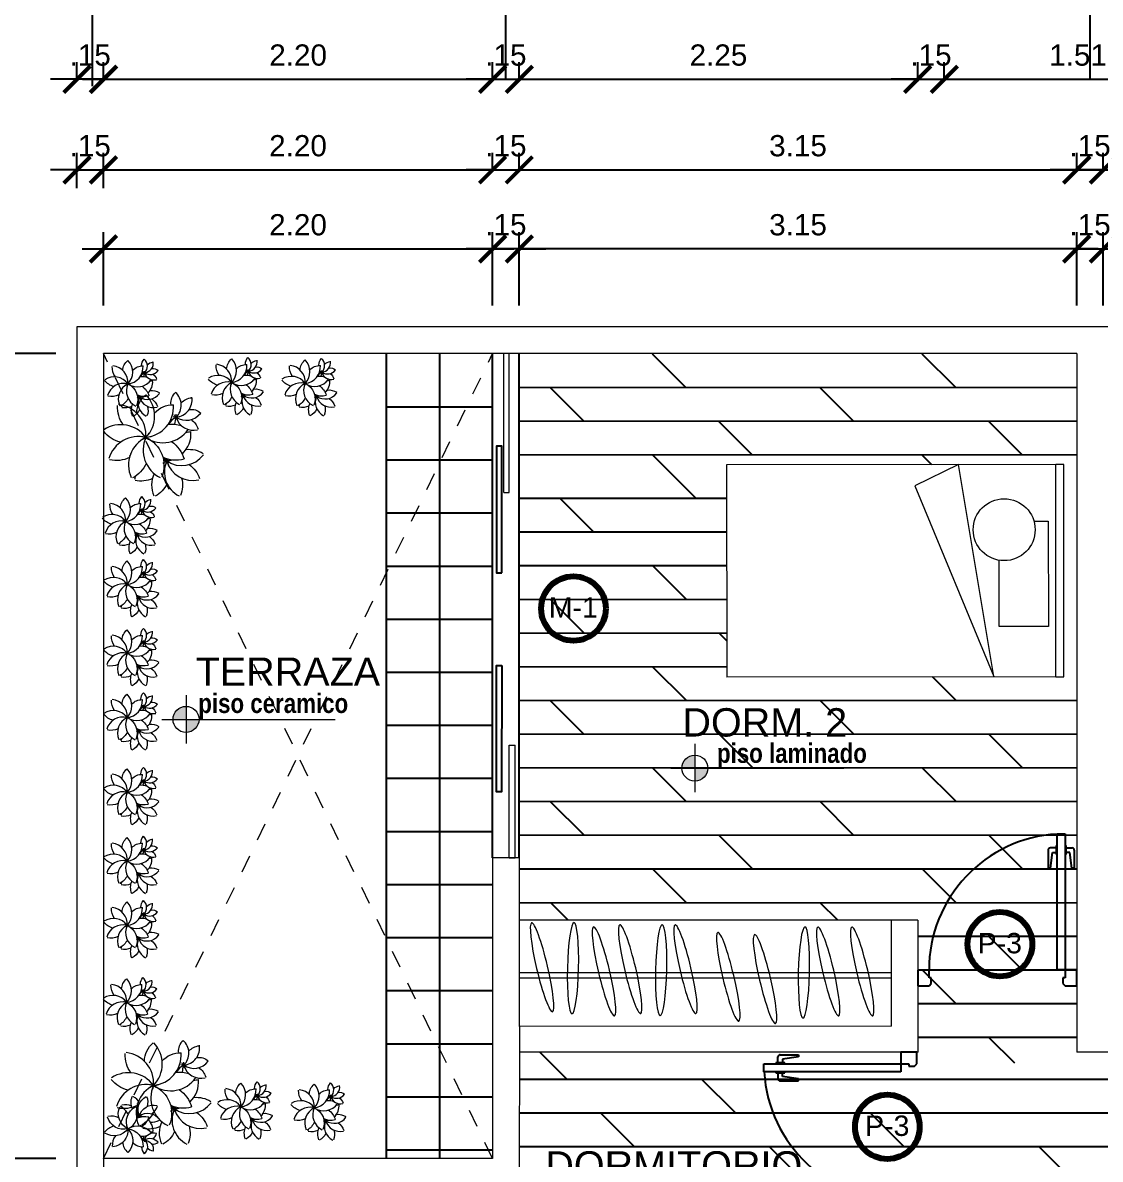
# Model space of a CAD drawing. Header units: millimetres. Extents: x 2204.1 to 2242.3, y 1175.1 to 1221.8.
# Drawn here: x 2210.54 to 2216.63, y 1209.78 to 1216.21 of the extents above; entities that cross this region are included whole.
import ezdxf
from ezdxf.enums import TextEntityAlignment as Align

# ---------------------------------------------------------------- set-up
doc = ezdxf.new("R2010")
doc.units = ezdxf.units.MM
doc.linetypes.add('DASHDOT', pattern=[1, 0.5, -0.25, 0, -0.25])
doc.linetypes.add('HIDDEN2', pattern=[0.1875, 0.125, -0.0625])
for name, color, linetype, lineweight in [('01', 1, 'Continuous', 5), ('CLOSETS', 253, 'Continuous', 18), ('mobiliario', 2, 'Continuous', 18), ('MURO ALTO', 6, 'Continuous', 18), ('PISOS', 253, 'Continuous', 18), ('puertas', 2, 'Continuous', 13), ('TEXTO', 4, 'Continuous', 5), ('VIDRIOS', 124, 'Continuous', 18)]:
    doc.layers.add(name, color=color, linetype=linetype, lineweight=lineweight)
for name, color, linetype in [('CORTE', 8, 'Continuous'), ('DETALLES PUERTAS', 8, 'Continuous'), ('muros', 1, 'Continuous'), ('Textura LINEAS', 253, 'HIDDEN2')]:
    doc.layers.add(name, color=color, linetype=linetype)
doc.styles.add('ROMAND', font='arial.ttf')
doc.styles.get("Standard").update_dxf_attribs({"font": 'arial.ttf'})
doc.styles.add('technicbold', font='techb___.ttf', dxfattribs={"height": 0.17})
doc.dimstyles.new('ARVIM', dxfattribs={"dimscale": 0.12, "dimtxt": 1, "dimasz": 1.25, "dimexe": 0.8, "dimexo": 1, "dimtad": 2, "dimtih": 1, "dimtoh": 1, "dimzin": 4, "dimdsep": 46, "dimtxsty": 'ROMAND', "dimblk": 'ARCHTICK', "dimcen": 0, "dimdle": 1, "dimclrd": 1, "dimclre": 1, "dimclrt": 251, "dimadec": 0, "dimazin": 0, "dimtfac": 1, "dimtix": 1, "dimtmove": 0, "dimatfit": 3, "dimldrblk": 'ARCHTICK', "dimfxl": 1, "dimarcsym": 0})

# ---------------------------------------------------------------- blocks, each defined once
blk = doc.blocks.new('_ARCHTICK')
at = {"color": 0, "linetype": 'ByBlock', "const_width": 0.15}
blk.add_lwpolyline([(-0.5, -0.5), (0.5, 0.5)], dxfattribs=at)
blk = doc.blocks.new('*D65')
at = {"layer": 'DEFPOINTS', "color": 0, "transparency": 16777216}
for p in [(2210.8453, 1215.8877), (2210.8453, 1200.9575), (2210.9953, 1200.9575)]:
    blk.add_point(p, dxfattribs=at)
at = {"layer": 'muros', "color": 1, "lineweight": -2, "transparency": 16777216}
for p, q in [((2210.8453, 1215.8757), (2210.8453, 1215.9837)), ((2210.9953, 1215.8757), (2210.9953, 1215.9837)), ((2210.8453, 1215.8877), (2210.6953, 1215.8877)), ((2210.9953, 1215.8877), (2210.8453, 1215.8877)), ((2210.9953, 1215.8877), (2211.1453, 1215.8877))]:
    blk.add_line(p, q, dxfattribs=at)
at = {"layer": 'muros', "color": 1, "lineweight": -2, "transparency": 16777216, "xscale": 0.15, "yscale": 0.15, "zscale": 0.15}
blk.add_blockref('_ARCHTICK', (2210.8453, 1215.8877), dxfattribs=at)
at = {"layer": 'muros', "color": 1, "lineweight": -2, "transparency": 16777216, "xscale": 0.15, "yscale": 0.15, "zscale": 0.15, "rotation": 180}
blk.add_blockref('_ARCHTICK', (2210.9953, 1215.8877), dxfattribs=at)
at = {"layer": 'muros', "color": 251, "lineweight": 200, "transparency": 16777216, "insert": (2210.9203, 1216.024), "char_height": 0.12, "attachment_point": 5, "style": 'ROMAND'}
blk.add_mtext('.15', dxfattribs=at)
blk = doc.blocks.new('*D66')
at = {"layer": 'DEFPOINTS', "color": 0, "transparency": 16777216}
for p in [(2210.9953, 1215.3753), (2210.8453, 1215.1519), (2210.9953, 1215.1519)]:
    blk.add_point(p, dxfattribs=at)
at = {"layer": 'muros', "color": 1, "lineweight": -2, "transparency": 16777216}
for p, q in [((2210.8453, 1215.2719), (2210.8453, 1215.4713)), ((2210.9953, 1215.2719), (2210.9953, 1215.4713)), ((2210.8453, 1215.3753), (2210.6953, 1215.3753)), ((2210.8453, 1215.3753), (2210.9953, 1215.3753)), ((2210.9953, 1215.3753), (2211.1453, 1215.3753))]:
    blk.add_line(p, q, dxfattribs=at)
at = {"layer": 'muros', "color": 1, "lineweight": -2, "transparency": 16777216, "xscale": 0.15, "yscale": 0.15, "zscale": 0.15}
blk.add_blockref('_ARCHTICK', (2210.8453, 1215.3753), dxfattribs=at)
at = {"layer": 'muros', "color": 1, "lineweight": -2, "transparency": 16777216, "xscale": 0.15, "yscale": 0.15, "zscale": 0.15, "rotation": 180}
blk.add_blockref('_ARCHTICK', (2210.9953, 1215.3753), dxfattribs=at)
at = {"layer": 'muros', "color": 251, "lineweight": 200, "transparency": 16777216, "insert": (2210.9203, 1215.5115), "char_height": 0.12, "attachment_point": 5, "style": 'ROMAND'}
blk.add_mtext('.15', dxfattribs=at)
blk = doc.blocks.new('*D83')
at = {"layer": 'DEFPOINTS', "color": 0, "transparency": 16777216}
for p in [(2213.1945, 1215.8877), (2213.1945, 1215.3799), (2210.9964, 1215.3327)]:
    blk.add_point(p, dxfattribs=at)
at = {"layer": 'muros', "color": 1, "lineweight": -2, "transparency": 16777216}
for p, q in [((2210.9964, 1215.8757), (2210.9964, 1215.9837)), ((2213.1945, 1215.8757), (2213.1945, 1215.9837)), ((2210.8764, 1215.8877), (2213.3145, 1215.8877))]:
    blk.add_line(p, q, dxfattribs=at)
at = {"layer": 'muros', "color": 1, "lineweight": -2, "transparency": 16777216, "xscale": 0.15, "yscale": 0.15, "zscale": 0.15, "rotation": 180}
blk.add_blockref('_ARCHTICK', (2210.9964, 1215.8877), dxfattribs=at)
at = {"layer": 'muros', "color": 1, "lineweight": -2, "transparency": 16777216, "xscale": 0.15, "yscale": 0.15, "zscale": 0.15}
blk.add_blockref('_ARCHTICK', (2213.1945, 1215.8877), dxfattribs=at)
at = {"layer": 'muros', "color": 251, "lineweight": 200, "transparency": 16777216, "insert": (2212.0955, 1216.024), "char_height": 0.12, "attachment_point": 5, "style": 'ROMAND'}
blk.add_mtext('2.20', dxfattribs=at)
blk = doc.blocks.new('*D84')
at = {"layer": 'DEFPOINTS', "color": 0, "transparency": 16777216}
for p in [(2215.5975, 1215.8877), (2213.3453, 1215.3799), (2215.5975, 1215.3753)]:
    blk.add_point(p, dxfattribs=at)
at = {"layer": 'muros', "color": 1, "lineweight": -2, "transparency": 16777216}
for p, q in [((2213.3453, 1215.8757), (2213.3453, 1215.9837)), ((2215.5975, 1215.8757), (2215.5975, 1215.9837)), ((2213.2253, 1215.8877), (2215.7175, 1215.8877))]:
    blk.add_line(p, q, dxfattribs=at)
at = {"layer": 'muros', "color": 1, "lineweight": -2, "transparency": 16777216, "xscale": 0.15, "yscale": 0.15, "zscale": 0.15, "rotation": 180}
blk.add_blockref('_ARCHTICK', (2213.3453, 1215.8877), dxfattribs=at)
at = {"layer": 'muros', "color": 1, "lineweight": -2, "transparency": 16777216, "xscale": 0.15, "yscale": 0.15, "zscale": 0.15}
blk.add_blockref('_ARCHTICK', (2215.5975, 1215.8877), dxfattribs=at)
at = {"layer": 'muros', "color": 251, "lineweight": 200, "transparency": 16777216, "insert": (2214.4714, 1216.024), "char_height": 0.12, "attachment_point": 5, "style": 'ROMAND'}
blk.add_mtext('2.25', dxfattribs=at)
blk = doc.blocks.new('*D85')
at = {"layer": 'DEFPOINTS', "color": 0, "transparency": 16777216}
for p in [(2215.7475, 1215.8877), (2215.5975, 1215.3753), (2215.7475, 1215.3753)]:
    blk.add_point(p, dxfattribs=at)
at = {"layer": 'muros', "color": 1, "lineweight": -2, "transparency": 16777216}
for p, q in [((2215.5975, 1215.8757), (2215.5975, 1215.9837)), ((2215.7475, 1215.8757), (2215.7475, 1215.9837)), ((2215.5975, 1215.8877), (2215.4475, 1215.8877)), ((2215.5975, 1215.8877), (2215.7475, 1215.8877)), ((2215.7475, 1215.8877), (2215.8975, 1215.8877))]:
    blk.add_line(p, q, dxfattribs=at)
at = {"layer": 'muros', "color": 1, "lineweight": -2, "transparency": 16777216, "xscale": 0.15, "yscale": 0.15, "zscale": 0.15}
blk.add_blockref('_ARCHTICK', (2215.5975, 1215.8877), dxfattribs=at)
at = {"layer": 'muros', "color": 1, "lineweight": -2, "transparency": 16777216, "xscale": 0.15, "yscale": 0.15, "zscale": 0.15, "rotation": 180}
blk.add_blockref('_ARCHTICK', (2215.7475, 1215.8877), dxfattribs=at)
at = {"layer": 'muros', "color": 251, "lineweight": 200, "transparency": 16777216, "insert": (2215.6725, 1216.024), "char_height": 0.12, "attachment_point": 5, "style": 'ROMAND'}
blk.add_mtext('.15', dxfattribs=at)
blk = doc.blocks.new('*D86')
at = {"layer": 'DEFPOINTS', "color": 0, "transparency": 16777216}
for p in [(2217.2606, 1215.8877), (2215.7475, 1215.3753), (2217.2606, 1215.3753)]:
    blk.add_point(p, dxfattribs=at)
at = {"layer": 'muros', "color": 1, "lineweight": -2, "transparency": 16777216}
for p, q in [((2215.7475, 1215.8757), (2215.7475, 1215.9837)), ((2217.2606, 1215.8757), (2217.2606, 1215.9837)), ((2215.6275, 1215.8877), (2217.3806, 1215.8877))]:
    blk.add_line(p, q, dxfattribs=at)
at = {"layer": 'muros', "color": 1, "lineweight": -2, "transparency": 16777216, "xscale": 0.15, "yscale": 0.15, "zscale": 0.15, "rotation": 180}
blk.add_blockref('_ARCHTICK', (2215.7475, 1215.8877), dxfattribs=at)
at = {"layer": 'muros', "color": 1, "lineweight": -2, "transparency": 16777216, "xscale": 0.15, "yscale": 0.15, "zscale": 0.15}
blk.add_blockref('_ARCHTICK', (2217.2606, 1215.8877), dxfattribs=at)
at = {"layer": 'muros', "color": 251, "lineweight": 200, "transparency": 16777216, "insert": (2216.504, 1216.024), "char_height": 0.12, "attachment_point": 5, "style": 'ROMAND'}
blk.add_mtext('1.51', dxfattribs=at)
blk = doc.blocks.new('*D101')
at = {"layer": 'DEFPOINTS', "color": 0, "transparency": 16777216}
for p in [(2213.1945, 1215.3753), (2213.1945, 1215.2599), (2210.9953, 1215.1519)]:
    blk.add_point(p, dxfattribs=at)
at = {"layer": 'muros', "color": 1, "lineweight": -2, "transparency": 16777216}
for p, q in [((2210.9953, 1215.2719), (2210.9953, 1215.4713)), ((2213.1945, 1215.3799), (2213.1945, 1215.4713)), ((2210.8753, 1215.3753), (2213.3145, 1215.3753))]:
    blk.add_line(p, q, dxfattribs=at)
at = {"layer": 'muros', "color": 1, "lineweight": -2, "transparency": 16777216, "xscale": 0.15, "yscale": 0.15, "zscale": 0.15, "rotation": 180}
blk.add_blockref('_ARCHTICK', (2210.9953, 1215.3753), dxfattribs=at)
at = {"layer": 'muros', "color": 1, "lineweight": -2, "transparency": 16777216, "xscale": 0.15, "yscale": 0.15, "zscale": 0.15}
blk.add_blockref('_ARCHTICK', (2213.1945, 1215.3753), dxfattribs=at)
at = {"layer": 'muros', "color": 251, "lineweight": 200, "transparency": 16777216, "insert": (2212.0949, 1215.5115), "char_height": 0.12, "attachment_point": 5, "style": 'ROMAND'}
blk.add_mtext('2.20', dxfattribs=at)
blk = doc.blocks.new('*D102')
at = {"layer": 'DEFPOINTS', "color": 0, "transparency": 16777216}
for p in [(2213.3453, 1215.3753), (2213.1945, 1215.2599), (2213.3453, 1215.2599)]:
    blk.add_point(p, dxfattribs=at)
at = {"layer": 'muros', "color": 1, "lineweight": -2, "transparency": 16777216}
for p, q in [((2213.1945, 1215.3799), (2213.1945, 1215.4713)), ((2213.3453, 1215.3799), (2213.3453, 1215.4713)), ((2213.1945, 1215.3753), (2213.0445, 1215.3753)), ((2213.1945, 1215.3753), (2213.3453, 1215.3753)), ((2213.3453, 1215.3753), (2213.4953, 1215.3753))]:
    blk.add_line(p, q, dxfattribs=at)
at = {"layer": 'muros', "color": 1, "lineweight": -2, "transparency": 16777216, "xscale": 0.15, "yscale": 0.15, "zscale": 0.15}
blk.add_blockref('_ARCHTICK', (2213.1945, 1215.3753), dxfattribs=at)
at = {"layer": 'muros', "color": 1, "lineweight": -2, "transparency": 16777216, "xscale": 0.15, "yscale": 0.15, "zscale": 0.15, "rotation": 180}
blk.add_blockref('_ARCHTICK', (2213.3453, 1215.3753), dxfattribs=at)
at = {"layer": 'muros', "color": 251, "lineweight": 200, "transparency": 16777216, "insert": (2213.2699, 1215.5115), "char_height": 0.12, "attachment_point": 5, "style": 'ROMAND'}
blk.add_mtext('.15', dxfattribs=at)
blk = doc.blocks.new('*D103')
at = {"layer": 'DEFPOINTS', "color": 0, "transparency": 16777216}
for p in [(2216.4968, 1215.3753), (2213.3453, 1215.2599), (2216.4968, 1215.2599)]:
    blk.add_point(p, dxfattribs=at)
at = {"layer": 'muros', "color": 1, "lineweight": -2, "transparency": 16777216}
for p, q in [((2213.3453, 1215.3799), (2213.3453, 1215.4713)), ((2216.4968, 1215.3799), (2216.4968, 1215.4713)), ((2213.2253, 1215.3753), (2216.6168, 1215.3753))]:
    blk.add_line(p, q, dxfattribs=at)
at = {"layer": 'muros', "color": 1, "lineweight": -2, "transparency": 16777216, "xscale": 0.15, "yscale": 0.15, "zscale": 0.15, "rotation": 180}
blk.add_blockref('_ARCHTICK', (2213.3453, 1215.3753), dxfattribs=at)
at = {"layer": 'muros', "color": 1, "lineweight": -2, "transparency": 16777216, "xscale": 0.15, "yscale": 0.15, "zscale": 0.15}
blk.add_blockref('_ARCHTICK', (2216.4968, 1215.3753), dxfattribs=at)
at = {"layer": 'muros', "color": 251, "lineweight": 200, "transparency": 16777216, "insert": (2214.9211, 1215.5116), "char_height": 0.12, "attachment_point": 5, "style": 'ROMAND'}
blk.add_mtext('3.15', dxfattribs=at)
blk = doc.blocks.new('*D104')
at = {"layer": 'DEFPOINTS', "color": 0, "transparency": 16777216}
for p in [(2216.4968, 1215.3753), (2216.4968, 1215.2599), (2216.6468, 1215.2599)]:
    blk.add_point(p, dxfattribs=at)
at = {"layer": 'muros', "color": 1, "lineweight": -2, "transparency": 16777216}
for p, q in [((2216.4968, 1215.3799), (2216.4968, 1215.4713)), ((2216.6468, 1215.3799), (2216.6468, 1215.4713)), ((2216.4968, 1215.3753), (2216.3468, 1215.3753)), ((2216.6468, 1215.3753), (2216.4968, 1215.3753)), ((2216.6468, 1215.3753), (2216.7968, 1215.3753))]:
    blk.add_line(p, q, dxfattribs=at)
at = {"layer": 'muros', "color": 1, "lineweight": -2, "transparency": 16777216, "xscale": 0.15, "yscale": 0.15, "zscale": 0.15}
blk.add_blockref('_ARCHTICK', (2216.4968, 1215.3753), dxfattribs=at)
at = {"layer": 'muros', "color": 1, "lineweight": -2, "transparency": 16777216, "xscale": 0.15, "yscale": 0.15, "zscale": 0.15, "rotation": 180}
blk.add_blockref('_ARCHTICK', (2216.6468, 1215.3753), dxfattribs=at)
at = {"layer": 'muros', "color": 251, "lineweight": 200, "transparency": 16777216, "insert": (2216.5718, 1215.5115), "char_height": 0.12, "attachment_point": 5, "style": 'ROMAND'}
blk.add_mtext('.15', dxfattribs=at)
blk = doc.blocks.new('*D105')
at = {"layer": 'DEFPOINTS', "color": 0, "transparency": 16777216}
for p in [(2219.4438, 1215.3753), (2216.6468, 1215.2599), (2219.4438, 1215.1519)]:
    blk.add_point(p, dxfattribs=at)
at = {"layer": 'muros', "color": 1, "lineweight": -2, "transparency": 16777216}
for p, q in [((2216.6468, 1215.3799), (2216.6468, 1215.4713)), ((2219.4438, 1215.2719), (2219.4438, 1215.4713)), ((2216.5268, 1215.3753), (2219.5638, 1215.3753))]:
    blk.add_line(p, q, dxfattribs=at)
at = {"layer": 'muros', "color": 1, "lineweight": -2, "transparency": 16777216, "xscale": 0.15, "yscale": 0.15, "zscale": 0.15, "rotation": 180}
blk.add_blockref('_ARCHTICK', (2216.6468, 1215.3753), dxfattribs=at)
at = {"layer": 'muros', "color": 1, "lineweight": -2, "transparency": 16777216, "xscale": 0.15, "yscale": 0.15, "zscale": 0.15}
blk.add_blockref('_ARCHTICK', (2219.4438, 1215.3753), dxfattribs=at)
at = {"layer": 'muros', "color": 251, "lineweight": 200, "transparency": 16777216, "insert": (2218.0453, 1215.5115), "char_height": 0.12, "attachment_point": 5, "style": 'ROMAND'}
blk.add_mtext('2.80', dxfattribs=at)
blk = doc.blocks.new('*D149')
at = {"layer": 'DEFPOINTS', "color": 0, "transparency": 16777216}
for p in [(2213.3453, 1215.8877), (2213.1945, 1215.3753), (2213.3453, 1215.3799)]:
    blk.add_point(p, dxfattribs=at)
at = {"layer": 'muros', "color": 1, "lineweight": -2, "transparency": 16777216}
for p, q in [((2213.1945, 1215.8757), (2213.1945, 1215.9837)), ((2213.3453, 1215.8757), (2213.3453, 1215.9837)), ((2213.1945, 1215.8877), (2213.0445, 1215.8877)), ((2213.1945, 1215.8877), (2213.3453, 1215.8877)), ((2213.3453, 1215.8877), (2213.4953, 1215.8877))]:
    blk.add_line(p, q, dxfattribs=at)
at = {"layer": 'muros', "color": 1, "lineweight": -2, "transparency": 16777216, "xscale": 0.15, "yscale": 0.15, "zscale": 0.15}
blk.add_blockref('_ARCHTICK', (2213.1945, 1215.8877), dxfattribs=at)
at = {"layer": 'muros', "color": 1, "lineweight": -2, "transparency": 16777216, "xscale": 0.15, "yscale": 0.15, "zscale": 0.15, "rotation": 180}
blk.add_blockref('_ARCHTICK', (2213.3453, 1215.8877), dxfattribs=at)
at = {"layer": 'muros', "color": 251, "lineweight": 200, "transparency": 16777216, "insert": (2213.2699, 1216.024), "char_height": 0.12, "attachment_point": 5, "style": 'ROMAND'}
blk.add_mtext('.15', dxfattribs=at)
blk = doc.blocks.new('*D150')
at = {"layer": 'DEFPOINTS', "color": 0, "transparency": 16777216}
for p in [(2213.1945, 1214.9285), (2210.9953, 1214.4888), (2213.1945, 1214.4884)]:
    blk.add_point(p, dxfattribs=at)
at = {"layer": 'muros', "color": 1, "lineweight": -2, "transparency": 16777216}
for p, q in [((2210.9953, 1214.6088), (2210.9953, 1215.0245)), ((2213.1945, 1214.6084), (2213.1945, 1215.0245)), ((2210.8753, 1214.9285), (2213.3145, 1214.9285))]:
    blk.add_line(p, q, dxfattribs=at)
at = {"layer": 'muros', "color": 1, "lineweight": -2, "transparency": 16777216, "xscale": 0.15, "yscale": 0.15, "zscale": 0.15, "rotation": 180}
blk.add_blockref('_ARCHTICK', (2210.9953, 1214.9285), dxfattribs=at)
at = {"layer": 'muros', "color": 1, "lineweight": -2, "transparency": 16777216, "xscale": 0.15, "yscale": 0.15, "zscale": 0.15}
blk.add_blockref('_ARCHTICK', (2213.1945, 1214.9285), dxfattribs=at)
at = {"layer": 'muros', "color": 251, "lineweight": 200, "transparency": 16777216, "insert": (2212.0949, 1215.0647), "char_height": 0.12, "attachment_point": 5, "style": 'ROMAND'}
blk.add_mtext('2.20', dxfattribs=at)
blk = doc.blocks.new('*D151')
at = {"layer": 'DEFPOINTS', "color": 0, "transparency": 16777216}
for p in [(2213.1945, 1214.9285), (2213.1945, 1214.4884), (2213.3453, 1214.4884)]:
    blk.add_point(p, dxfattribs=at)
at = {"layer": 'muros', "color": 1, "lineweight": -2, "transparency": 16777216}
for p, q in [((2213.1945, 1214.6084), (2213.1945, 1215.0245)), ((2213.3453, 1214.6084), (2213.3453, 1215.0245)), ((2213.1945, 1214.9285), (2213.0445, 1214.9285)), ((2213.3453, 1214.9285), (2213.1945, 1214.9285)), ((2213.3453, 1214.9285), (2213.4953, 1214.9285))]:
    blk.add_line(p, q, dxfattribs=at)
at = {"layer": 'muros', "color": 1, "lineweight": -2, "transparency": 16777216, "xscale": 0.15, "yscale": 0.15, "zscale": 0.15}
blk.add_blockref('_ARCHTICK', (2213.1945, 1214.9285), dxfattribs=at)
at = {"layer": 'muros', "color": 1, "lineweight": -2, "transparency": 16777216, "xscale": 0.15, "yscale": 0.15, "zscale": 0.15, "rotation": 180}
blk.add_blockref('_ARCHTICK', (2213.3453, 1214.9285), dxfattribs=at)
at = {"layer": 'muros', "color": 251, "lineweight": 200, "transparency": 16777216, "insert": (2213.2699, 1215.0647), "char_height": 0.12, "attachment_point": 5, "style": 'ROMAND'}
blk.add_mtext('.15', dxfattribs=at)
blk = doc.blocks.new('*D152')
at = {"layer": 'DEFPOINTS', "color": 0, "transparency": 16777216}
for p in [(2213.3453, 1214.9285), (2213.3453, 1214.4884), (2216.4968, 1214.4885)]:
    blk.add_point(p, dxfattribs=at)
at = {"layer": 'muros', "color": 1, "lineweight": -2, "transparency": 16777216}
for p, q in [((2213.3453, 1214.6084), (2213.3453, 1215.0245)), ((2216.4968, 1214.6085), (2216.4968, 1215.0245)), ((2216.6168, 1214.9285), (2213.2253, 1214.9285))]:
    blk.add_line(p, q, dxfattribs=at)
at = {"layer": 'muros', "color": 1, "lineweight": -2, "transparency": 16777216, "xscale": 0.15, "yscale": 0.15, "zscale": 0.15, "rotation": 180}
blk.add_blockref('_ARCHTICK', (2213.3453, 1214.9285), dxfattribs=at)
at = {"layer": 'muros', "color": 1, "lineweight": -2, "transparency": 16777216, "xscale": 0.15, "yscale": 0.15, "zscale": 0.15}
blk.add_blockref('_ARCHTICK', (2216.4968, 1214.9285), dxfattribs=at)
at = {"layer": 'muros', "color": 251, "lineweight": 200, "transparency": 16777216, "insert": (2214.9211, 1215.0648), "char_height": 0.12, "attachment_point": 5, "style": 'ROMAND'}
blk.add_mtext('3.15', dxfattribs=at)
blk = doc.blocks.new('*D162')
at = {"layer": 'DEFPOINTS', "color": 0, "transparency": 16777216}
for p in [(2210.8453, 1214.3384), (2210.4063, 1209.7878), (2210.8453, 1209.7878)]:
    blk.add_point(p, dxfattribs=at)
at = {"layer": 'muros', "color": 1, "lineweight": -2, "transparency": 16777216}
for p, q in [((2210.4063, 1214.4584), (2210.4063, 1209.6678)), ((2210.7253, 1214.3384), (2210.3103, 1214.3384)), ((2210.7253, 1209.7878), (2210.3103, 1209.7878))]:
    blk.add_line(p, q, dxfattribs=at)
at = {"layer": 'muros', "color": 1, "lineweight": -2, "transparency": 16777216, "xscale": 0.15, "yscale": 0.15, "zscale": 0.15}
for p, rotation in [((2210.4063, 1214.3384), 90), ((2210.4063, 1209.7878), 270)]:
    blk.add_blockref('_ARCHTICK', p, dxfattribs=dict(at, rotation=rotation))
at = {"layer": 'muros', "color": 251, "lineweight": 200, "transparency": 16777216, "insert": (2210.1726, 1212.0631), "char_height": 0.12, "attachment_point": 5, "style": 'ROMAND'}
blk.add_mtext('4.55', dxfattribs=at)
blk = doc.blocks.new('*D163')
at = {"layer": 'DEFPOINTS', "color": 0, "transparency": 16777216}
for p in [(2210.4063, 1209.7878), (2210.8453, 1209.7878), (2210.8453, 1209.6318)]:
    blk.add_point(p, dxfattribs=at)
at = {"layer": 'muros', "color": 1, "lineweight": -2, "transparency": 16777216}
for p, q in [((2210.4063, 1209.7878), (2210.4063, 1209.9378)), ((2210.7253, 1209.7878), (2210.3103, 1209.7878)), ((2210.4063, 1209.6318), (2210.4063, 1209.7878)), ((2210.7253, 1209.6318), (2210.3103, 1209.6318)), ((2210.4063, 1209.6318), (2210.4063, 1209.4818))]:
    blk.add_line(p, q, dxfattribs=at)
at = {"layer": 'muros', "color": 1, "lineweight": -2, "transparency": 16777216, "xscale": 0.15, "yscale": 0.15, "zscale": 0.15}
for p, rotation in [((2210.4063, 1209.7878), 270), ((2210.4063, 1209.6318), 90)]:
    blk.add_blockref('_ARCHTICK', p, dxfattribs=dict(at, rotation=rotation))
at = {"layer": 'muros', "color": 251, "lineweight": 200, "transparency": 16777216, "insert": (2210.2263, 1209.7098), "char_height": 0.12, "attachment_point": 5, "style": 'ROMAND'}
blk.add_mtext('.16', dxfattribs=at)
blk = doc.blocks.new('rfg')
at = {"layer": 'mobiliario'}
for p, q in [((530.5311, -128.721), (530.5311, -126.816)), ((531.7311, -126.816), (530.5311, -126.816)), ((531.7311, -128.676), (531.7311, -126.816)), ((530.5311, -128.676), (531.7311, -128.676)), ((530.5311, -128.676), (530.5311, -128.721)), ((531.7311, -128.721), (531.7311, -128.676)), ((530.5311, -128.721), (531.7311, -128.721))]:
    blk.add_line(p, q, dxfattribs=at)
for points in [[(530.5332, -128.326), (531.7311, -128.126), (531.6107, -127.8805), (530.5332, -128.326)], [(531.412, -128.5524), (531.412, -128.634), (530.8166, -128.634), (530.8166, -128.3556), (531.1908, -128.3556)]]:
    blk.add_lwpolyline(points, dxfattribs=at)
blk.add_circle((531.3634, -128.3843), 0.175, dxfattribs=at)
blk = doc.blocks.new('p7')
at = {"layer": 'DETALLES PUERTAS', "color": 0, "linetype": 'ByBlock'}
for p, q in [((0.6139, 0.035), (0.6139, 0.635)), ((0.6139, 0.635), (0.6489, 0.635)), ((0.6489, 0.635), (0.6489, 0.035)), ((0.5739, 0.5632), (0.5739, 0.4832)), ((0.6089, 0.5732), (0.5839, 0.5732)), ((0.5839, 0.4832), (0.5939, 0.5532)), ((0.5939, 0.5532), (0.6089, 0.5532)), ((0.6089, 0.5832), (0.6089, 0.5432)), ((0.6139, 0.5832), (0.6089, 0.5832)), ((0.6539, 0.5832), (0.6489, 0.5832)), ((0.6539, 0.5432), (0.6539, 0.5832)), ((0.6539, 0.5732), (0.6789, 0.5732)), ((0.6689, 0.5532), (0.6539, 0.5532)), ((0.6789, 0.4832), (0.6689, 0.5532)), ((0.6889, 0.5632), (0.6889, 0.4832)), ((0.6089, 0.5432), (0.6139, 0.5432)), ((0.6489, 0.5432), (0.6539, 0.5432)), ((0.5739, 0.4832), (0.5839, 0.4832)), ((0.6889, 0.4832), (0.6789, 0.4832)), ((0.0489, 0.035), (0, 0.035)), ((0, 0.035), (0, -0.035)), ((0.0489, 0), (0.0489, 0.035)), ((0.0589, 0), (0.0489, 0)), ((0.0589, -0.025), (0.0589, 0)), ((0.6489, 0.035), (0.6139, 0.035)), ((0.6389, 0), (0.6389, -0.025)), ((0.6489, 0), (0.6389, 0)), ((0.6489, 0.035), (0.6489, 0)), ((0.7, 0.035), (0.6489, 0.035)), ((0.7, -0.035), (0.7, 0.035)), ((0, -0.035), (0.0489, -0.035)), ((0.0489, -0.035), (0.0589, -0.025)), ((0.6389, -0.025), (0.6489, -0.035)), ((0.6489, -0.035), (0.7, -0.035))]:
    blk.add_line(p, q, dxfattribs=at)
for centre, radius, start, end in [((0.6489, 0.035), 0.6, 93.3442, 180), ((0.5839, 0.5632), 0.01, 90, 180), ((0.6789, 0.5632), 0.01, 0, 90)]:
    blk.add_arc(centre, radius, start, end, dxfattribs=at)
blk = doc.blocks.new('Nivel')
at = {"layer": '01', "ltscale": 0.8}
h = blk.add_hatch(color=256, dxfattribs=at)
h.paths.add_polyline_path([(0, 0), (0, 0.14, 0.414214), (-0.14, 0)])
h.paths.add_polyline_path([(0, 0), (0, -0.14, 0.414214), (0.14, 0)])
for p, q in [((0, 0.26), (0, -0.26)), ((-0.26, 0), (1.606, 0)), ((0, 0), (0, 0)), ((0, 0), (0, 0))]:
    blk.add_line(p, q, dxfattribs=at)
blk.add_circle((0, 0), 0.14, dxfattribs=at)
blk = doc.blocks.new('Arb-ch-p')
for points in [[(0.1093, 0.201, -0.183994), (0.1252, 0.2694, 0.04513)], [(0.149, 0.1343, 0.438597), (0.1252, 0.2694)], [(0.149, 0.1343, 0.434864), (0.2185, 0.2563)], [(0.165, 0.2162, -0.167274), (0.2177, 0.2531, 0.04513)], [(-0.0693, 0.1251, -0.21109), (-0.0349, 0.2326)], [(0, 0, 0.403598), (-0.0327, 0.2329, -0.04513)], [(0, 0, 0.403598), (0.1247, 0.1994, -0.04513)], [(0.0273, 0.1404, -0.226321), (0.1247, 0.1994)], [(0.2139, 0.1868, -0.226321), (0.2796, 0.1766)], [(-0.1335, 0.0513, -0.167274), (-0.1801, 0.1512, 0.04513)], [(0, 0, 0.403598), (-0.1747, 0.1574, -0.04513)], [(0.149, 0.1343, 0.146284), (0.1131, 0.0905, -0.04513)], [(0.149, 0.1343, -0.043359), (0.1319, 0.1346, 0.04513)], [(0.149, 0.1343, -0.043359), (0.1357, 0.1235, 0.04513)], [(0.149, 0.1343, -0.043359), (0.1361, 0.1455, 0.04513)], [(0.149, 0.1343, 0.100856), (0.146, 0.0949, -0.04513)], [(0.149, 0.1343, -0.043359), (0.1458, 0.1175, 0.04513)], [(0.149, 0.1343, -0.043359), (0.1464, 0.1512, 0.04513)], [(0.149, 0.1343, 0.403598), (0.2796, 0.1766, -0.04513)], [(0.149, 0.1343, -0.043359), (0.1579, 0.1489, 0.04513)], [(0.149, 0.1343, -0.043359), (0.1652, 0.1398, 0.04513)], [(0.149, 0.1343, 0.403598), (0.2763, 0.0828, -0.04513)], [(0.149, 0.1343, -0.043359), (0.1573, 0.1193, 0.04513)], [(0.149, 0.1343, -0.043359), (0.165, 0.1281, 0.04513)], [(0.2325, 0.1328, -0.167274), (0.278, 0.0873, 0.04513)], [(0, 0, 0.414018), (0.2246, 0.0765)], [(0.1111, 0.09, -0.110777), (0.1853, 0.0918, 0.04513)], [(0.2106, -0.0622, 0.233737), (0.2403, 0.0683)], [(0.2154, 0.0587, -0.01296), (0.2403, 0.0683)], [(-0.1352, -0.0465, -0.167274), (-0.2352, 0, 0.04513)], [(0, 0, 0.403598), (-0.235, 0.0083, -0.04513)], [(0, 0, 0.403598), (-0.1853, -0.1447, -0.04513)], [(0, 0, -0.043359), (-0.0293, 0.0005, 0.04513)], [(0, 0, -0.043359), (-0.0228, -0.0185, 0.04513)], [(0, 0, -0.043359), (-0.0221, 0.0192, 0.04513)], [(0, 0, 0.403598), (0.1103, -0.2077, -0.04513)], [(0, 0, -0.043359), (-0.0056, -0.0288, 0.04513)], [(0, 0, -0.043359), (-0.0046, 0.029, 0.04513)], [(0, 0, -0.043359), (0.0151, 0.0251, 0.04513)], [(0, 0, -0.043359), (0.0277, 0.0095, 0.04513)], [(0, 0, -0.043359), (0.0274, -0.0105, 0.04513)], [(0, 0, 0.403598), (-0.049, -0.23, -0.04513)], [(0, 0, -0.403598), (0.1176, -0.2036, 0.04513)], [(0.1323, -0.1118, 0.403598), (0.3273, -0.0485, -0.04513)], [(0.143, -0.0025, -0.172591), (0.2249, -0.087)], [(0.2292, -0.0334, -0.167274), (0.325, -0.0417, 0.04513)], [(-0.0737, -0.1226, -0.167274), (-0.1801, -0.1512, 0.04513)], [(-0.0723, -0.1123, -0.001273), (-0.0728, -0.1118, 0.04513)], [(-0.0703, -0.1025, 0.005323), (-0.0727, -0.1046, -0.04513)], [(0.1079, -0.0938, 0.163977), (0.2249, -0.087)], [(0.1323, -0.1118, -0.043359), (0.1124, -0.1279, 0.04513)], [(0.1323, -0.1118, -0.043359), (0.113, -0.095, 0.04513)], [(0.1323, -0.1118, 0.042709), (0.1133, -0.0953, -0.04513)], [(0.1323, -0.1118, 0.030163), (0.1145, -0.111, -0.04513)], [(0.1323, -0.1118, -0.029621), (0.1148, -0.112, 0.04513)], [(0.1323, -0.1118, 0.030874), (0.1178, -0.1229, -0.04513)], [(0.1323, -0.1118, 0.403598), (0.2285, -0.2929, -0.04513)], [(0.1323, -0.1118, -0.043359), (0.1274, -0.1369, 0.04513)], [(0.1323, -0.1118, -0.022933), (0.1296, -0.0985, 0.04513)], [(0.1323, -0.1118, 0.022349), (0.1308, -0.0987, -0.04513)], [(0.1323, -0.1118, -0.023455), (0.1389, -0.0997, 0.04513)], [(0.1323, -0.1118, 0.024355), (0.1401, -0.0998, -0.04513)], [(0.1323, -0.1118, 0.05643), (0.1634, -0.1002, -0.04513)], [(0.1323, -0.1118, -0.043359), (0.1565, -0.1035, 0.04513)], [(0.1323, -0.1118, -0.043359), (0.1561, -0.121, 0.04513)], [(0.1323, -0.1118, -0.043359), (0.1447, -0.1342, 0.04513)], [(0.1323, -0.1118, 0.403598), (0.3224, -0.1887, -0.04513)], [(0.257, -0.114, -0.167274), (0.325, -0.182, 0.04513)], [(0.0223, -0.1412, -0.167274), (-0.0408, -0.2316, 0.04513)], [(0.0241, -0.1438, 0.007513), (0.0207, -0.1466, -0.04513)], [(-0.0253, -0.2188, 0.033271), (-0.0294, -0.238, -0.04513)], [(0.068, -0.2187, -0.167274), (-0.0248, -0.2437, 0.04513)], [(0.0738, -0.1907, 0.217553), (0.0896, -0.3124, -0.04513)], [(0.1518, -0.235, -0.167274), (0.0967, -0.3138, 0.04513)], [(0.2264, -0.1937, -0.167274), (0.2348, -0.2894, 0.04513)]]:
    blk.add_lwpolyline(points, format="xyb")
blk = doc.blocks.new('*D192')
at = {"color": 1, "lineweight": -2, "transparency": 16777216}
for p, q in [((2216.4968, 1214.6085), (2216.4968, 1215.0245)), ((2216.6468, 1214.6085), (2216.6468, 1215.0245)), ((2216.4968, 1214.9285), (2216.3468, 1214.9285)), ((2216.4968, 1214.9285), (2216.6468, 1214.9285)), ((2216.6468, 1214.9285), (2216.7968, 1214.9285))]:
    blk.add_line(p, q, dxfattribs=at)
at = {"layer": 'DEFPOINTS', "color": 0, "transparency": 16777216}
for p in [(2216.6468, 1214.9285), (2216.4968, 1214.4885), (2216.6468, 1214.4885)]:
    blk.add_point(p, dxfattribs=at)
at = {"color": 1, "lineweight": -2, "transparency": 16777216, "xscale": 0.15, "yscale": 0.15, "zscale": 0.15}
blk.add_blockref('_ARCHTICK', (2216.4968, 1214.9285), dxfattribs=at)
at = {"color": 1, "lineweight": -2, "transparency": 16777216, "xscale": 0.15, "yscale": 0.15, "zscale": 0.15, "rotation": 180}
blk.add_blockref('_ARCHTICK', (2216.6468, 1214.9285), dxfattribs=at)
at = {"color": 251, "lineweight": 200, "transparency": 16777216, "insert": (2216.5718, 1215.0647), "char_height": 0.12, "attachment_point": 5, "style": 'ROMAND'}
blk.add_mtext('.15', dxfattribs=at)
blk = doc.blocks.new('*D193')
at = {"color": 1, "lineweight": -2, "transparency": 16777216}
for p, q in [((2216.6468, 1214.6085), (2216.6468, 1215.0245)), ((2219.4438, 1214.6085), (2219.4438, 1215.0245)), ((2216.5268, 1214.9285), (2219.5638, 1214.9285))]:
    blk.add_line(p, q, dxfattribs=at)
at = {"layer": 'DEFPOINTS', "color": 0, "transparency": 16777216}
for p in [(2219.4438, 1214.9285), (2216.6468, 1214.4885), (2219.4438, 1214.4885)]:
    blk.add_point(p, dxfattribs=at)
at = {"color": 1, "lineweight": -2, "transparency": 16777216, "xscale": 0.15, "yscale": 0.15, "zscale": 0.15, "rotation": 180}
blk.add_blockref('_ARCHTICK', (2216.6468, 1214.9285), dxfattribs=at)
at = {"color": 1, "lineweight": -2, "transparency": 16777216, "xscale": 0.15, "yscale": 0.15, "zscale": 0.15}
blk.add_blockref('_ARCHTICK', (2219.4438, 1214.9285), dxfattribs=at)
at = {"color": 251, "lineweight": 200, "transparency": 16777216, "insert": (2218.0453, 1215.0647), "char_height": 0.12, "attachment_point": 5, "style": 'ROMAND'}
blk.add_mtext('2.80', dxfattribs=at)

msp = doc.modelspace()

# ---------------------------------------------------------------- linework, layer by layer
at = {"layer": 'CLOSETS', "color": 251}
for p, q in [((2213.3453, 1210.8385), (2215.4487, 1210.8395)), ((2213.3453, 1210.8085), (2215.4487, 1210.8095))]:
    msp.add_line(p, q, dxfattribs=at)
at = {"layer": 'CLOSETS', "extrusion": (0, 0, -1)}
for centre in [(2213.4744, 1210.8683), (2213.8244, 1210.8452), (2213.9727, 1210.8577), (2214.2849, 1210.8579), (2215.0919, 1210.8447), (2215.284, 1210.8447), (2214.5271, 1210.8143), (2214.7347, 1210.802)]:
    msp.add_ellipse(centre, major_axis=(0.0591, -0.2511), ratio=0.122679, dxfattribs=at)
for centre in [(2213.6492, 1210.8627), (2214.1475, 1210.8521), (2214.9545, 1210.8389)]:
    msp.add_ellipse(centre, major_axis=(0.0059, 0.2579), ratio=0.122679, start_param=3.141593, end_param=9.424778, dxfattribs=at)
at = {"layer": 'CORTE', "color": 11, "linetype": 'DASHDOT'}
for points in [[(2213.2699, 1215.8877), (2213.2699, 1217.2523)], [(2216.5718, 1215.8877), (2216.5718, 1217.2412)], [(2210.934, 1215.8496), (2210.934, 1217.2093)]]:
    msp.add_lwpolyline(points, dxfattribs=at)
at = {"layer": 'MURO ALTO'}
for p, q in [((2210.8453, 1214.4885), (2210.8453, 1206.7874)), ((2213.9956, 1214.4885), (2210.8453, 1214.4885)), ((2210.8453, 1214.4884), (2210.8453, 1206.7874)), ((2210.8453, 1214.4884), (2210.8453, 1212.3385)), ((2234.8441, 1214.4885), (2213.9956, 1214.4885)), ((2210.9953, 1214.3385), (2210.9953, 1206.7879)), ((2216.4968, 1214.3385), (2210.9953, 1214.3385)), ((2216.4968, 1214.3385), (2216.4968, 1210.3889)), ((2210.8453, 1212.3388), (2210.8453, 1206.6379)), ((2213.3453, 1211.4871), (2213.1945, 1211.4871)), ((2213.3453, 1211.4871), (2213.3453, 1210.5341)), ((2215.5992, 1211.1352), (2215.4492, 1211.1352)), ((2215.4496, 1210.5352), (2215.4493, 1211.1352)), ((2215.5996, 1210.5353), (2215.5993, 1211.1353)), ((2213.346, 1210.5357), (2213.3453, 1209.633)), ((2215.4496, 1210.5352), (2213.3453, 1210.5341)), ((2215.5997, 1210.3889), (2215.5995, 1210.5352)), ((2215.5997, 1210.3889), (2213.3459, 1210.3889)), ((2218.7438, 1210.3889), (2216.4968, 1210.3889))]:
    msp.add_line(p, q, dxfattribs=at)
msp.add_lwpolyline([(2213.1945, 1211.4872), (2213.1945, 1209.7878), (2210.9953, 1209.7878)], dxfattribs=at)
at = {"layer": 'muros'}
for points in [[(2213.2462, 1213.0982), (2213.2464, 1213.8132), (2213.2164, 1213.8133), (2213.2162, 1213.0983)], [(2213.2461, 1212.5743), (2213.246, 1211.8593), (2213.216, 1211.8593), (2213.2161, 1212.5743)]]:
    msp.add_lwpolyline(points, close=True, dxfattribs=at)
at = {"layer": 'muros', "lineweight": 200}
for centre in [(2213.6517, 1212.8962), (2216.0623, 1210.9987), (2215.4261, 1209.9665)]:
    msp.add_circle(centre, 0.1824, dxfattribs=at)
at = {"layer": 'PISOS'}
msp.add_line((2215.4492, 1211.1352), (2213.3457, 1211.1341), dxfattribs=at)
at = {"layer": 'Textura LINEAS', "linetype": 'ByBlock'}
for p, q in [((2212.5941, 1214.3385), (2212.5941, 1209.7856)), ((2212.8941, 1214.3385), (2212.8941, 1209.7856)), ((2213.1945, 1211.4872), (2213.1945, 1214.3385)), ((2213.3453, 1211.4871), (2213.3453, 1214.3385)), ((2214.2895, 1214.1442), (2214.0994, 1214.3341)), ((2215.8134, 1214.145), (2215.6234, 1214.3348)), ((2216.4957, 1214.1453), (2213.3453, 1214.1437)), ((2213.7121, 1213.9534), (2213.5215, 1214.1439)), ((2215.2361, 1213.9542), (2215.0455, 1214.1446)), ((2212.5941, 1214.0365), (2213.1941, 1214.0365)), ((2216.4958, 1213.9548), (2213.3454, 1213.9532)), ((2214.6647, 1213.7634), (2214.4741, 1213.9538)), ((2216.1887, 1213.7642), (2215.9981, 1213.9546)), ((2216.4959, 1213.7643), (2213.3454, 1213.7627)), ((2214.3448, 1213.5182), (2214.0997, 1213.7631)), ((2215.6782, 1213.7093), (2215.6237, 1213.7638)), ((2212.5941, 1213.7365), (2213.1941, 1213.7365)), ((2214.5179, 1213.5183), (2213.3455, 1213.5177)), ((2213.7676, 1213.3274), (2213.577, 1213.5178)), ((2212.5941, 1213.4365), (2213.1941, 1213.4365)), ((2214.518, 1213.3278), (2213.3456, 1213.3272)), ((2212.5941, 1213.1365), (2213.1941, 1213.1365)), ((2214.5181, 1213.1373), (2213.3457, 1213.1367)), ((2214.2901, 1212.9471), (2214.1, 1213.137)), ((2214.5182, 1212.9468), (2213.3458, 1212.9462)), ((2213.7127, 1212.7564), (2213.5222, 1212.9468)), ((2212.5941, 1212.8365), (2213.1941, 1212.8365)), ((2214.5183, 1212.7563), (2213.3459, 1212.7557)), ((2214.5183, 1212.7133), (2214.4747, 1212.7568)), ((2212.5941, 1212.5365), (2213.1941, 1212.5365)), ((2214.5184, 1212.5658), (2213.346, 1212.5652)), ((2214.2904, 1212.3756), (2214.1003, 1212.5655)), ((2215.8143, 1212.3765), (2215.6813, 1212.5093)), ((2216.4966, 1212.3763), (2213.3461, 1212.3747)), ((2213.713, 1212.1849), (2213.5224, 1212.3753)), ((2215.237, 1212.1857), (2215.0464, 1212.3761)), ((2212.5941, 1212.2365), (2213.1941, 1212.2365)), ((2216.4967, 1212.1858), (2213.3462, 1212.1842)), ((2214.6656, 1211.9949), (2214.475, 1212.1853)), ((2216.1896, 1211.9957), (2215.999, 1212.1861)), ((2216.4968, 1211.9953), (2213.3463, 1211.9937)), ((2214.2907, 1211.8041), (2214.1006, 1211.994)), ((2215.8146, 1211.805), (2215.6246, 1211.9948)), ((2212.5941, 1211.9365), (2213.1941, 1211.9365)), ((2216.4969, 1211.8048), (2213.3464, 1211.8032)), ((2213.7133, 1211.6134), (2213.5227, 1211.8038)), ((2215.2373, 1211.6142), (2215.0467, 1211.8046)), ((2212.5941, 1211.6365), (2213.1941, 1211.6365)), ((2216.497, 1211.6143), (2213.3465, 1211.6127)), ((2214.6659, 1211.4234), (2214.4753, 1211.6138)), ((2216.1899, 1211.4242), (2215.9993, 1211.6146)), ((2216.4971, 1211.4238), (2213.3466, 1211.4222)), ((2214.291, 1211.2326), (2214.1009, 1211.4225)), ((2215.8149, 1211.2335), (2215.6249, 1211.4233)), ((2212.5941, 1211.3365), (2213.1941, 1211.3365)), ((2216.4972, 1211.2333), (2213.3467, 1211.2317)), ((2213.6212, 1211.1342), (2213.523, 1211.2323)), ((2215.1452, 1211.135), (2215.047, 1211.2331)), ((2212.5941, 1211.0365), (2213.1941, 1211.0365)), ((2216.4973, 1211.0428), (2215.5993, 1211.0423)), ((2216.1902, 1210.8527), (2215.9996, 1211.0431)), ((2216.4974, 1210.8523), (2215.5994, 1210.8518)), ((2215.8152, 1210.662), (2215.6252, 1210.8518)), ((2212.5941, 1210.7365), (2213.1941, 1210.7365)), ((2216.4975, 1210.6618), (2215.5995, 1210.6613)), ((2216.4968, 1210.4713), (2215.5996, 1210.4708)), ((2216.1461, 1210.3255), (2215.9999, 1210.4716)), ((2212.5941, 1210.4365), (2213.1941, 1210.4365)), ((2213.5215, 1210.3289), (2213.4615, 1210.3889)), ((2213.6144, 1210.236), (2213.4615, 1210.3889)), ((2213.346, 1210.236), (2222.7703, 1210.2361)), ((2214.5669, 1210.0455), (2214.3764, 1210.236)), ((2212.5941, 1210.1365), (2213.1941, 1210.1365)), ((2213.3461, 1210.0455), (2222.7703, 1210.0455)), ((2213.9954, 1209.855), (2213.8049, 1210.0455)), ((2215.5194, 1209.855), (2215.3289, 1210.0455)), ((2213.9954, 1209.855), (2213.9025, 1209.9479)), ((2212.5941, 1209.8365), (2213.1941, 1209.8365)), ((2213.3461, 1209.855), (2222.7703, 1209.855)), ((2214.9479, 1209.6645), (2214.7574, 1209.855)), ((2216.4719, 1209.6645), (2216.2814, 1209.855))]:
    msp.add_line(p, q, dxfattribs=at)
at = {"layer": 'VIDRIOS', "linetype": 'HIDDEN2', "ltscale": 0.7}
for p, q in [((2210.9953, 1209.7878), (2213.1945, 1214.3385)), ((2213.1945, 1209.7878), (2210.9953, 1214.3385))]:
    msp.add_line(p, q, dxfattribs=at)
at = {"layer": 'VIDRIOS'}
for p, q in [((2213.2584, 1213.553), (2213.2585, 1214.3393)), ((2213.2884, 1213.553), (2213.2885, 1214.3385)), ((2213.2584, 1213.553), (2213.2884, 1213.553)), ((2213.2879, 1211.4871), (2213.288, 1212.123)), ((2213.288, 1212.123), (2213.3226, 1212.123)), ((2213.3226, 1211.4871), (2213.3226, 1212.123)), ((2213.2879, 1211.4871), (2213.3225, 1211.4871))]:
    msp.add_line(p, q, dxfattribs=at)

# ---------------------------------------------------------------- block references
at = {"layer": '01', "xscale": 0.5247559576633212, "yscale": 0.5247559576633212, "zscale": 0.8073168571284746}
for p in [(2211.4618, 1212.2696), (2214.338, 1211.9941)]:
    msp.add_blockref('Nivel', p, dxfattribs=at)
at = {"layer": 'CLOSETS', "color": 251}
for p, xscale, yscale, zscale, rotation in [((2211.1333, 1214.1659), 0.5653969477402454, 0.5653969477402454, 0.5653969477402454, 351.7341439005704), ((2211.7201, 1214.1743), 0.5653969477402454, 0.5653969477402454, 0.5653969477402454, 351.7341439005704), ((2212.1352, 1214.1686), 0.5653969477402454, 0.5653969477402454, 0.5653969477402454, 351.7341439005704), ((2211.2351, 1213.8633), 1.025466432182478, 1.025466432182478, 1.025466432182478, 351.7341438988643), ((2211.12, 1213.3883), 0.5653969477402454, 0.5653969477402454, 0.5653969477402454, 351.7341439005704), ((2211.1291, 1213.0323), 0.5653969477402454, 0.5653969477402454, 0.5653969477402454, 351.7341439005704), ((2211.1291, 1212.6431), 0.5653969477402454, 0.5653969477402454, 0.5653969477402454, 351.7341439005704), ((2211.1291, 1212.2797), 0.5653969477402454, 0.5653969477402454, 0.5653969477402454, 351.7341439005704), ((2211.1291, 1211.8575), 0.5653969477402454, 0.5653969477402454, 0.5653969477402454, 351.7341439005704), ((2211.1291, 1211.4682), 0.5653969477402454, 0.5653969477402454, 0.5653969477402454, 351.7341439005704), ((2211.1291, 1211.1048), 0.5653969477402454, 0.5653969477402454, 0.5653969477402454, 351.7341439005704), ((2211.1263, 1210.6697), 0.5653969477402454, 0.5653969477402454, 0.5653969477402454, 351.7341439005704), ((2211.2782, 1210.2003), 1.025466432182478, 1.025466432182478, 1.025466432182478, 351.7341438988643), ((2211.7717, 1210.08), 0.5653969477402454, 0.5653969477402454, 0.5653969477402454, 351.7341439005704), ((2212.1868, 1210.0743), 0.5653969477402454, 0.5653969477402454, 0.5653969477402454, 351.7341439005704), ((2211.1333, 1209.9553), -0.5653969477402442, 0.5653969477402442, 0.5653969477402442, 188.2658560993646)]:
    msp.add_blockref('Arb-ch-p', p, dxfattribs=dict(at, xscale=xscale, yscale=yscale, zscale=zscale, rotation=rotation))
at = {"layer": 'muros', "lineweight": 200, "rotation": 90.02881055706384}
msp.add_blockref('rfg', (2087.9691, 681.914), dxfattribs=at)
at = {"layer": 'puertas'}
for p, xscale, yscale, zscale, rotation in [((2215.5988, 1210.8078), 1.282883953747444, 1.282883953747444, 1.282883953747444, 0.0288105570638316), ((2215.5482, 1209.4853), 1.290855251117454, 1.290855251117454, 1.290855251117454, 90.02976203417653)]:
    msp.add_blockref('p7', p, dxfattribs=dict(at, xscale=xscale, yscale=yscale, zscale=zscale, rotation=rotation))

# ---------------------------------------------------------------- texts
msp.add_text('TERRAZA', height=0.16, rotation=360).set_placement((2212.0377, 1212.4594), align=Align.CENTER)
for s, p in [('DORM. 2', (2214.7332, 1212.1728)), ('DORMITORIO ', (2214.2498, 1209.6684))]:
    msp.add_text(s, height=0.16).set_placement(p, align=Align.CENTER)
at = {"layer": 'muros', "lineweight": 200}
for s, rotation, p in [('M-1', 0, (2213.6511, 1212.8447)), ('P-3', 0.02881, (2216.0617, 1210.9473)), ('P-3', 0.02881, (2215.4255, 1209.9151))]:
    msp.add_text(s, height=0.11516, rotation=rotation, dxfattribs=at).set_placement(p, align=Align.CENTER)
at = {"layer": 'TEXTO', "color": 3, "style": 'technicbold'}
for s, p in [('piso ceramico ', (2211.5311, 1212.3057)), ('piso laminado ', (2214.463, 1212.0239))]:
    msp.add_text(s, height=0.11, dxfattribs=at).set_placement(p)

# ---------------------------------------------------------------- dimensions: what is measured, and where the dimension line sits
at = {"color": 4, "lineweight": 200}
for base, p1, p2, picture, middle in [((2216.6468, 1214.9285), (2216.4968, 1214.4885), (2216.6468, 1214.4885), '*D192', (2216.5718, 1215.0647)), ((2219.4438, 1214.9285), (2216.6468, 1214.4885), (2219.4438, 1214.4885), '*D193', (2218.0453, 1215.0647))]:
    dim = msp.add_linear_dim(base=base, p1=p1, p2=p2, dimstyle='ARVIM', dxfattribs=at)
    dim.commit()
    dim.dimension.update_dxf_attribs({"geometry": picture, "text_midpoint": middle})
at = {"layer": 'muros', "lineweight": 200}
for base, p1, p2, picture, middle in [((2210.8453, 1215.8877), (2210.9953, 1200.9575), (2210.8453, 1200.9575), '*D65', (2210.9203, 1216.024)), ((2213.1945, 1215.8877), (2210.9964, 1215.3327), (2213.1945, 1215.3799), '*D83', (2212.0955, 1216.024)), ((2213.3453, 1215.8877), (2213.1945, 1215.3753), (2213.3453, 1215.3799), '*D149', (2213.2699, 1216.024)), ((2215.5975, 1215.8877), (2213.3453, 1215.3799), (2215.5975, 1215.3753), '*D84', (2214.4714, 1216.024)), ((2215.7475, 1215.8877), (2215.5975, 1215.3753), (2215.7475, 1215.3753), '*D85', (2215.6725, 1216.024)), ((2217.2606, 1215.8877), (2215.7475, 1215.3753), (2217.2606, 1215.3753), '*D86', (2216.504, 1216.024))]:
    dim = msp.add_linear_dim(base=base, p1=p1, p2=p2, dimstyle='ARVIM', override={"dimfxl": 0.1, "dimfxlon": 1}, dxfattribs=at)
    dim.commit()
    dim.dimension.update_dxf_attribs({"geometry": picture, "text_midpoint": middle})
for base, p1, p2, picture, middle in [((2210.9953, 1215.3753), (2210.8453, 1215.1519), (2210.9953, 1215.1519), '*D66', (2210.9203, 1215.5115)), ((2213.1945, 1215.3753), (2210.9953, 1215.1519), (2213.1945, 1215.2599), '*D101', (2212.0949, 1215.5115)), ((2213.3453, 1215.3753), (2213.1945, 1215.2599), (2213.3453, 1215.2599), '*D102', (2213.2699, 1215.5115)), ((2216.4968, 1215.3753), (2213.3453, 1215.2599), (2216.4968, 1215.2599), '*D103', (2214.9211, 1215.5116)), ((2216.4968, 1215.3753), (2216.6468, 1215.2599), (2216.4968, 1215.2599), '*D104', (2216.5718, 1215.5115)), ((2219.4438, 1215.3753), (2216.6468, 1215.2599), (2219.4438, 1215.1519), '*D105', (2218.0453, 1215.5115)), ((2213.1945, 1214.9285), (2210.9953, 1214.4888), (2213.1945, 1214.4884), '*D150', (2212.0949, 1215.0647)), ((2213.1945, 1214.9285), (2213.3453, 1214.4884), (2213.1945, 1214.4884), '*D151', (2213.2699, 1215.0647)), ((2213.3453, 1214.9285), (2216.4968, 1214.4885), (2213.3453, 1214.4884), '*D152', (2214.9211, 1215.0648))]:
    dim = msp.add_linear_dim(base=base, p1=p1, p2=p2, dimstyle='ARVIM', dxfattribs=at)
    dim.commit()
    dim.dimension.update_dxf_attribs({"geometry": picture, "text_midpoint": middle})
for p1, picture, middle in [((2210.8453, 1214.3384), '*D162', (2210.1726, 1212.0631)), ((2210.8453, 1209.6318), '*D163', (2210.2263, 1209.7098))]:
    dim = msp.add_linear_dim(base=(2210.4063, 1209.7878), p1=p1, p2=(2210.8453, 1209.7878), angle=90, dimstyle='ARVIM', dxfattribs=at)
    dim.commit()
    dim.dimension.update_dxf_attribs({"geometry": picture, "text_midpoint": middle})

doc.saveas('drawing.dxf')
